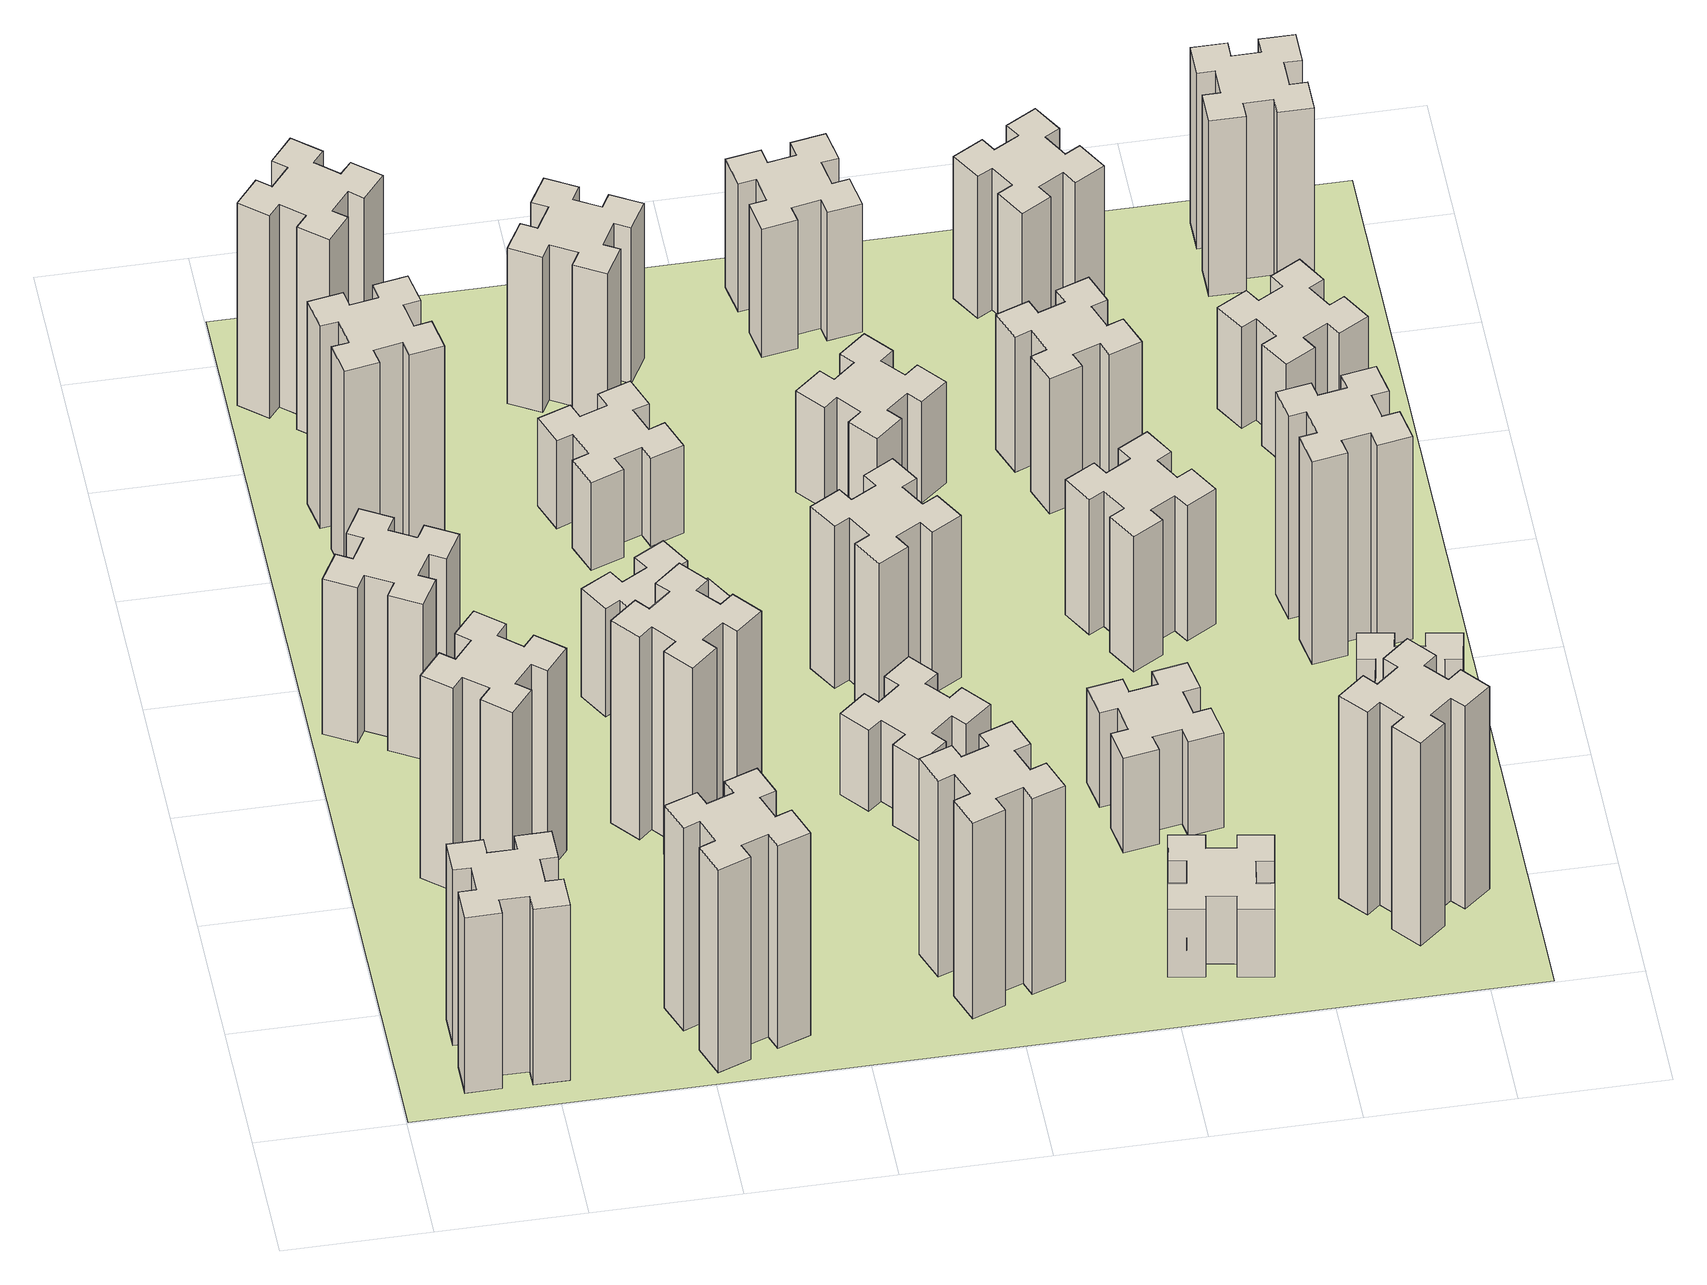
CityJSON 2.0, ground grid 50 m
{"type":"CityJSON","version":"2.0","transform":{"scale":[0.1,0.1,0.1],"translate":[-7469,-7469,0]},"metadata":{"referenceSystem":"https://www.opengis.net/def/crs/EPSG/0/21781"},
"CityObjects":{
"building1":{"type":"Building","attributes":{"class":"1000","function":"1000","usage":"1000","yearOfConstruction":2016,"roofType":"1000","measuredHeight":78,"storeysAboveGround":30,"storeysBelowGround":0},"geometry":[{"type":"Solid","lod":"1","boundaries":[[[[0,1,2,3,4,5,6,7,8,9,10,11,12,13,14,15,16,17,18,19]],[[17,16,20,21]],[[16,15,22,20]],[[15,14,23,22]],[[14,13,24,23]],[[13,12,25,24]],[[12,11,26,25]],[[11,10,27,26]],[[10,9,28,27]],[[9,8,29,28]],[[8,7,30,29]],[[7,6,31,30]],[[6,5,32,31]],[[5,4,33,32]],[[4,3,34,33]],[[3,2,35,34]],[[2,1,36,35]],[[1,0,37,36]],[[0,19,38,37]],[[19,18,39,38]],[[18,17,21,39]],[[24,25,26,27,28,29,30,31,32,33,34,35,36,37,38,39,21,20,22,23]]]]}]},
"building2":{"type":"Building","attributes":{"class":"1000","function":"1000","usage":"1000","yearOfConstruction":2016,"roofType":"1000","measuredHeight":90,"storeysAboveGround":30,"storeysBelowGround":0},"geometry":[{"type":"Solid","lod":"1","boundaries":[[[[40,41,42,43,44,45,46,47,48,49,50,51,52,53,54,55,56,57,58,59]],[[57,56,60,61]],[[56,55,62,60]],[[55,54,63,62]],[[54,53,64,63]],[[53,52,65,64]],[[52,51,66,65]],[[51,50,67,66]],[[50,49,68,67]],[[49,48,69,68]],[[48,47,70,69]],[[47,46,71,70]],[[46,45,72,71]],[[45,44,73,72]],[[44,43,74,73]],[[43,42,75,74]],[[42,41,76,75]],[[41,40,77,76]],[[40,59,78,77]],[[59,58,79,78]],[[58,57,61,79]],[[64,65,66,67,68,69,70,71,72,73,74,75,76,77,78,79,61,60,62,63]]]]}]},
"building3":{"type":"Building","attributes":{"class":"1000","function":"1000","usage":"1000","yearOfConstruction":2016,"roofType":"1000","measuredHeight":69,"storeysAboveGround":30,"storeysBelowGround":0},"geometry":[{"type":"Solid","lod":"1","boundaries":[[[[80,81,82,83,84,85,86,87,88,89,90,91,92,93,94,95,96,97,98,99]],[[97,96,100,101]],[[96,95,102,100]],[[95,94,103,102]],[[94,93,104,103]],[[93,92,105,104]],[[92,91,106,105]],[[91,90,107,106]],[[90,89,108,107]],[[89,88,109,108]],[[88,87,110,109]],[[87,86,111,110]],[[86,85,112,111]],[[85,84,113,112]],[[84,83,114,113]],[[83,82,115,114]],[[82,81,116,115]],[[81,80,117,116]],[[80,99,118,117]],[[99,98,119,118]],[[98,97,101,119]],[[104,105,106,107,108,109,110,111,112,113,114,115,116,117,118,119,101,100,102,103]]]]}]},
"building4":{"type":"Building","attributes":{"class":"1000","function":"1000","usage":"1000","yearOfConstruction":2016,"roofType":"1000","measuredHeight":90,"storeysAboveGround":30,"storeysBelowGround":0},"geometry":[{"type":"Solid","lod":"1","boundaries":[[[[120,121,122,123,124,125,126,127,128,129,130,131,132,133,134,135,136,137,138,139]],[[137,136,140,141]],[[136,135,142,140]],[[135,134,143,142]],[[134,133,144,143]],[[133,132,145,144]],[[132,131,146,145]],[[131,130,147,146]],[[130,129,148,147]],[[129,128,149,148]],[[128,127,150,149]],[[127,126,151,150]],[[126,125,152,151]],[[125,124,153,152]],[[124,123,154,153]],[[123,122,155,154]],[[122,121,156,155]],[[121,120,157,156]],[[120,139,158,157]],[[139,138,159,158]],[[138,137,141,159]],[[144,145,146,147,148,149,150,151,152,153,154,155,156,157,158,159,141,140,142,143]]]]}]},
"building5":{"type":"Building","attributes":{"class":"1000","function":"1000","usage":"1000","yearOfConstruction":2016,"roofType":"1000","measuredHeight":90,"storeysAboveGround":30,"storeysBelowGround":0},"geometry":[{"type":"Solid","lod":"1","boundaries":[[[[160,161,162,163,164,165,166,167,168,169,170,171,172,173,174,175,176,177,178,179]],[[177,176,180,181]],[[176,175,182,180]],[[175,174,183,182]],[[174,173,184,183]],[[173,172,185,184]],[[172,171,186,185]],[[171,170,187,186]],[[170,169,188,187]],[[169,168,189,188]],[[168,167,190,189]],[[167,166,191,190]],[[166,165,192,191]],[[165,164,193,192]],[[164,163,194,193]],[[163,162,195,194]],[[162,161,196,195]],[[161,160,197,196]],[[160,179,198,197]],[[179,178,199,198]],[[178,177,181,199]],[[184,185,186,187,188,189,190,191,192,193,194,195,196,197,198,199,181,180,182,183]]]]}]},
"building6":{"type":"Building","attributes":{"class":"1000","function":"1000","usage":"1000","yearOfConstruction":2016,"roofType":"1000","measuredHeight":90,"storeysAboveGround":30,"storeysBelowGround":0},"geometry":[{"type":"Solid","lod":"1","boundaries":[[[[200,201,202,203,204,205,206,207,208,209,210,211,212,213,214,215,216,217,218,219]],[[217,216,220,221]],[[216,215,222,220]],[[215,214,223,222]],[[214,213,224,223]],[[213,212,225,224]],[[212,211,226,225]],[[211,210,227,226]],[[210,209,228,227]],[[209,208,229,228]],[[208,207,230,229]],[[207,206,231,230]],[[206,205,232,231]],[[205,204,233,232]],[[204,203,234,233]],[[203,202,235,234]],[[202,201,236,235]],[[201,200,237,236]],[[200,219,238,237]],[[219,218,239,238]],[[218,217,221,239]],[[224,225,226,227,228,229,230,231,232,233,234,235,236,237,238,239,221,220,222,223]]]]}]},
"building7":{"type":"Building","attributes":{"class":"1000","function":"1000","usage":"1000","yearOfConstruction":2016,"roofType":"1000","measuredHeight":90,"storeysAboveGround":30,"storeysBelowGround":0},"geometry":[{"type":"Solid","lod":"1","boundaries":[[[[240,241,242,243,244,245,246,247,248,249,250,251,252,253,254,255,256,257,258,259]],[[257,256,260,261]],[[256,255,262,260]],[[255,254,263,262]],[[254,253,264,263]],[[253,252,265,264]],[[252,251,266,265]],[[251,250,267,266]],[[250,249,268,267]],[[249,248,269,268]],[[248,247,270,269]],[[247,246,271,270]],[[246,245,272,271]],[[245,244,273,272]],[[244,243,274,273]],[[243,242,275,274]],[[242,241,276,275]],[[241,240,277,276]],[[240,259,278,277]],[[259,258,279,278]],[[258,257,261,279]],[[264,265,266,267,268,269,270,271,272,273,274,275,276,277,278,279,261,260,262,263]]]]}]},
"building8":{"type":"Building","attributes":{"class":"1000","function":"1000","usage":"1000","yearOfConstruction":2016,"roofType":"1000","measuredHeight":48,"storeysAboveGround":30,"storeysBelowGround":0},"geometry":[{"type":"Solid","lod":"1","boundaries":[[[[280,281,282,283,284,285,286,287,288,289,290,291,292,293,294,295,296,297,298,299]],[[297,296,300,301]],[[296,295,302,300]],[[295,294,303,302]],[[294,293,304,303]],[[293,292,305,304]],[[292,291,306,305]],[[291,290,307,306]],[[290,289,308,307]],[[289,288,309,308]],[[288,287,310,309]],[[287,286,311,310]],[[286,285,312,311]],[[285,284,313,312]],[[284,283,314,313]],[[283,282,315,314]],[[282,281,316,315]],[[281,280,317,316]],[[280,299,318,317]],[[299,298,319,318]],[[298,297,301,319]],[[304,305,306,307,308,309,310,311,312,313,314,315,316,317,318,319,301,300,302,303]]]]}]},
"building9":{"type":"Building","attributes":{"class":"1000","function":"1000","usage":"1000","yearOfConstruction":2016,"roofType":"1000","measuredHeight":39,"storeysAboveGround":30,"storeysBelowGround":0},"geometry":[{"type":"Solid","lod":"1","boundaries":[[[[320,321,322,323,324,325,326,327,328,329,330,331,332,333,334,335,336,337,338,339]],[[337,336,340,341]],[[336,335,342,340]],[[335,334,343,342]],[[334,333,344,343]],[[333,332,345,344]],[[332,331,346,345]],[[331,330,347,346]],[[330,329,348,347]],[[329,328,349,348]],[[328,327,350,349]],[[327,326,351,350]],[[326,325,352,351]],[[325,324,353,352]],[[324,323,354,353]],[[323,322,355,354]],[[322,321,356,355]],[[321,320,357,356]],[[320,339,358,357]],[[339,338,359,358]],[[338,337,341,359]],[[344,345,346,347,348,349,350,351,352,353,354,355,356,357,358,359,341,340,342,343]]]]}]},
"building10":{"type":"Building","attributes":{"class":"1000","function":"1000","usage":"1000","yearOfConstruction":2016,"roofType":"1000","measuredHeight":87,"storeysAboveGround":30,"storeysBelowGround":0},"geometry":[{"type":"Solid","lod":"1","boundaries":[[[[360,361,362,363,364,365,366,367,368,369,370,371,372,373,374,375,376,377,378,379]],[[377,376,380,381]],[[376,375,382,380]],[[375,374,383,382]],[[374,373,384,383]],[[373,372,385,384]],[[372,371,386,385]],[[371,370,387,386]],[[370,369,388,387]],[[369,368,389,388]],[[368,367,390,389]],[[367,366,391,390]],[[366,365,392,391]],[[365,364,393,392]],[[364,363,394,393]],[[363,362,395,394]],[[362,361,396,395]],[[361,360,397,396]],[[360,379,398,397]],[[379,378,399,398]],[[378,377,381,399]],[[384,385,386,387,388,389,390,391,392,393,394,395,396,397,398,399,381,380,382,383]]]]}]},
"building11":{"type":"Building","attributes":{"class":"1000","function":"1000","usage":"1000","yearOfConstruction":2016,"roofType":"1000","measuredHeight":69,"storeysAboveGround":30,"storeysBelowGround":0},"geometry":[{"type":"Solid","lod":"1","boundaries":[[[[400,401,402,403,404,405,406,407,408,409,410,411,412,413,414,415,416,417,418,419]],[[417,416,420,421]],[[416,415,422,420]],[[415,414,423,422]],[[414,413,424,423]],[[413,412,425,424]],[[412,411,426,425]],[[411,410,427,426]],[[410,409,428,427]],[[409,408,429,428]],[[408,407,430,429]],[[407,406,431,430]],[[406,405,432,431]],[[405,404,433,432]],[[404,403,434,433]],[[403,402,435,434]],[[402,401,436,435]],[[401,400,437,436]],[[400,419,438,437]],[[419,418,439,438]],[[418,417,421,439]],[[424,425,426,427,428,429,430,431,432,433,434,435,436,437,438,439,421,420,422,423]]]]}]},
"building12":{"type":"Building","attributes":{"class":"1000","function":"1000","usage":"1000","yearOfConstruction":2016,"roofType":"1000","measuredHeight":36,"storeysAboveGround":30,"storeysBelowGround":0},"geometry":[{"type":"Solid","lod":"1","boundaries":[[[[440,441,442,443,444,445,446,447,448,449,450,451,452,453,454,455,456,457,458,459]],[[457,456,460,461]],[[456,455,462,460]],[[455,454,463,462]],[[454,453,464,463]],[[453,452,465,464]],[[452,451,466,465]],[[451,450,467,466]],[[450,449,468,467]],[[449,448,469,468]],[[448,447,470,469]],[[447,446,471,470]],[[446,445,472,471]],[[445,444,473,472]],[[444,443,474,473]],[[443,442,475,474]],[[442,441,476,475]],[[441,440,477,476]],[[440,459,478,477]],[[459,458,479,478]],[[458,457,461,479]],[[464,465,466,467,468,469,470,471,472,473,474,475,476,477,478,479,461,460,462,463]]]]}]},
"building13":{"type":"Building","attributes":{"class":"1000","function":"1000","usage":"1000","yearOfConstruction":2016,"roofType":"1000","measuredHeight":72,"storeysAboveGround":30,"storeysBelowGround":0},"geometry":[{"type":"Solid","lod":"1","boundaries":[[[[480,481,482,483,484,485,486,487,488,489,490,491,492,493,494,495,496,497,498,499]],[[497,496,500,501]],[[496,495,502,500]],[[495,494,503,502]],[[494,493,504,503]],[[493,492,505,504]],[[492,491,506,505]],[[491,490,507,506]],[[490,489,508,507]],[[489,488,509,508]],[[488,487,510,509]],[[487,486,511,510]],[[486,485,512,511]],[[485,484,513,512]],[[484,483,514,513]],[[483,482,515,514]],[[482,481,516,515]],[[481,480,517,516]],[[480,499,518,517]],[[499,498,519,518]],[[498,497,501,519]],[[504,505,506,507,508,509,510,511,512,513,514,515,516,517,518,519,501,500,502,503]]]]}]},
"building14":{"type":"Building","attributes":{"class":"1000","function":"1000","usage":"1000","yearOfConstruction":2016,"roofType":"1000","measuredHeight":45,"storeysAboveGround":30,"storeysBelowGround":0},"geometry":[{"type":"Solid","lod":"1","boundaries":[[[[520,521,522,523,524,525,526,527,528,529,530,531,532,533,534,535,536,537,538,539]],[[537,536,540,541]],[[536,535,542,540]],[[535,534,543,542]],[[534,533,544,543]],[[533,532,545,544]],[[532,531,546,545]],[[531,530,547,546]],[[530,529,548,547]],[[529,528,549,548]],[[528,527,550,549]],[[527,526,551,550]],[[526,525,552,551]],[[525,524,553,552]],[[524,523,554,553]],[[523,522,555,554]],[[522,521,556,555]],[[521,520,557,556]],[[520,539,558,557]],[[539,538,559,558]],[[538,537,541,559]],[[544,545,546,547,548,549,550,551,552,553,554,555,556,557,558,559,541,540,542,543]]]]}]},
"building15":{"type":"Building","attributes":{"class":"1000","function":"1000","usage":"1000","yearOfConstruction":2016,"roofType":"1000","measuredHeight":30,"storeysAboveGround":30,"storeysBelowGround":0},"geometry":[{"type":"Solid","lod":"1","boundaries":[[[[560,561,562,563,564,565,566,567,568,569,570,571,572,573,574,575,576,577,578,579]],[[577,576,580,581]],[[576,575,582,580]],[[575,574,583,582]],[[574,573,584,583]],[[573,572,585,584]],[[572,571,586,585]],[[571,570,587,586]],[[570,569,588,587]],[[569,568,589,588]],[[568,567,590,589]],[[567,566,591,590]],[[566,565,592,591]],[[565,564,593,592]],[[564,563,594,593]],[[563,562,595,594]],[[562,561,596,595]],[[561,560,597,596]],[[560,579,598,597]],[[579,578,599,598]],[[578,577,581,599]],[[584,585,586,587,588,589,590,591,592,593,594,595,596,597,598,599,581,580,582,583]]]]}]},
"building16":{"type":"Building","attributes":{"class":"1000","function":"1000","usage":"1000","yearOfConstruction":2016,"roofType":"1000","measuredHeight":57,"storeysAboveGround":30,"storeysBelowGround":0},"geometry":[{"type":"Solid","lod":"1","boundaries":[[[[600,601,602,603,604,605,606,607,608,609,610,611,612,613,614,615,616,617,618,619]],[[617,616,620,621]],[[616,615,622,620]],[[615,614,623,622]],[[614,613,624,623]],[[613,612,625,624]],[[612,611,626,625]],[[611,610,627,626]],[[610,609,628,627]],[[609,608,629,628]],[[608,607,630,629]],[[607,606,631,630]],[[606,605,632,631]],[[605,604,633,632]],[[604,603,634,633]],[[603,602,635,634]],[[602,601,636,635]],[[601,600,637,636]],[[600,619,638,637]],[[619,618,639,638]],[[618,617,621,639]],[[624,625,626,627,628,629,630,631,632,633,634,635,636,637,638,639,621,620,622,623]]]]}]},
"building17":{"type":"Building","attributes":{"class":"1000","function":"1000","usage":"1000","yearOfConstruction":2016,"roofType":"1000","measuredHeight":42,"storeysAboveGround":30,"storeysBelowGround":0},"geometry":[{"type":"Solid","lod":"1","boundaries":[[[[640,641,642,643,644,645,646,647,648,649,650,651,652,653,654,655,656,657,658,659]],[[657,656,660,661]],[[656,655,662,660]],[[655,654,663,662]],[[654,653,664,663]],[[653,652,665,664]],[[652,651,666,665]],[[651,650,667,666]],[[650,649,668,667]],[[649,648,669,668]],[[648,647,670,669]],[[647,646,671,670]],[[646,645,672,671]],[[645,644,673,672]],[[644,643,674,673]],[[643,642,675,674]],[[642,641,676,675]],[[641,640,677,676]],[[640,659,678,677]],[[659,658,679,678]],[[658,657,661,679]],[[664,665,666,667,668,669,670,671,672,673,674,675,676,677,678,679,661,660,662,663]]]]}]},
"building18":{"type":"Building","attributes":{"class":"1000","function":"1000","usage":"1000","yearOfConstruction":2016,"roofType":"1000","measuredHeight":60,"storeysAboveGround":30,"storeysBelowGround":0},"geometry":[{"type":"Solid","lod":"1","boundaries":[[[[680,681,682,683,684,685,686,687,688,689,690,691,692,693,694,695,696,697,698,699]],[[697,696,700,701]],[[696,695,702,700]],[[695,694,703,702]],[[694,693,704,703]],[[693,692,705,704]],[[692,691,706,705]],[[691,690,707,706]],[[690,689,708,707]],[[689,688,709,708]],[[688,687,710,709]],[[687,686,711,710]],[[686,685,712,711]],[[685,684,713,712]],[[684,683,714,713]],[[683,682,715,714]],[[682,681,716,715]],[[681,680,717,716]],[[680,699,718,717]],[[699,698,719,718]],[[698,697,701,719]],[[704,705,706,707,708,709,710,711,712,713,714,715,716,717,718,719,701,700,702,703]]]]}]},
"building19":{"type":"Building","attributes":{"class":"1000","function":"1000","usage":"1000","yearOfConstruction":2016,"roofType":"1000","measuredHeight":60,"storeysAboveGround":30,"storeysBelowGround":0},"geometry":[{"type":"Solid","lod":"1","boundaries":[[[[720,721,722,723,724,725,726,727,728,729,730,731,732,733,734,735,736,737,738,739]],[[737,736,740,741]],[[736,735,742,740]],[[735,734,743,742]],[[734,733,744,743]],[[733,732,745,744]],[[732,731,746,745]],[[731,730,747,746]],[[730,729,748,747]],[[729,728,749,748]],[[728,727,750,749]],[[727,726,751,750]],[[726,725,752,751]],[[725,724,753,752]],[[724,723,754,753]],[[723,722,755,754]],[[722,721,756,755]],[[721,720,757,756]],[[720,739,758,757]],[[739,738,759,758]],[[738,737,741,759]],[[744,745,746,747,748,749,750,751,752,753,754,755,756,757,758,759,741,740,742,743]]]]}]},
"building20":{"type":"Building","attributes":{"class":"1000","function":"1000","usage":"1000","yearOfConstruction":2016,"roofType":"1000","measuredHeight":90,"storeysAboveGround":30,"storeysBelowGround":0},"geometry":[{"type":"Solid","lod":"1","boundaries":[[[[760,761,762,763,764,765,766,767,768,769,770,771,772,773,774,775,776,777,778,779]],[[777,776,780,781]],[[776,775,782,780]],[[775,774,783,782]],[[774,773,784,783]],[[773,772,785,784]],[[772,771,786,785]],[[771,770,787,786]],[[770,769,788,787]],[[769,768,789,788]],[[768,767,790,789]],[[767,766,791,790]],[[766,765,792,791]],[[765,764,793,792]],[[764,763,794,793]],[[763,762,795,794]],[[762,761,796,795]],[[761,760,797,796]],[[760,779,798,797]],[[779,778,799,798]],[[778,777,781,799]],[[784,785,786,787,788,789,790,791,792,793,794,795,796,797,798,799,781,780,782,783]]]]}]},
"building21":{"type":"Building","attributes":{"class":"1000","function":"1000","usage":"1000","yearOfConstruction":2016,"roofType":"1000","measuredHeight":63,"storeysAboveGround":30,"storeysBelowGround":0},"geometry":[{"type":"Solid","lod":"1","boundaries":[[[[800,801,802,803,804,805,806,807,808,809,810,811,812,813,814,815,816,817,818,819]],[[817,816,820,821]],[[816,815,822,820]],[[815,814,823,822]],[[814,813,824,823]],[[813,812,825,824]],[[812,811,826,825]],[[811,810,827,826]],[[810,809,828,827]],[[809,808,829,828]],[[808,807,830,829]],[[807,806,831,830]],[[806,805,832,831]],[[805,804,833,832]],[[804,803,834,833]],[[803,802,835,834]],[[802,801,836,835]],[[801,800,837,836]],[[800,819,838,837]],[[819,818,839,838]],[[818,817,821,839]],[[824,825,826,827,828,829,830,831,832,833,834,835,836,837,838,839,821,820,822,823]]]]}]},
"building22":{"type":"Building","attributes":{"class":"1000","function":"1000","usage":"1000","yearOfConstruction":2016,"roofType":"1000","measuredHeight":36,"storeysAboveGround":30,"storeysBelowGround":0},"geometry":[{"type":"Solid","lod":"1","boundaries":[[[[840,841,842,843,844,845,846,847,848,849,850,851,852,853,854,855,856,857,858,859]],[[857,856,860,861]],[[856,855,862,860]],[[855,854,863,862]],[[854,853,864,863]],[[853,852,865,864]],[[852,851,866,865]],[[851,850,867,866]],[[850,849,868,867]],[[849,848,869,868]],[[848,847,870,869]],[[847,846,871,870]],[[846,845,872,871]],[[845,844,873,872]],[[844,843,874,873]],[[843,842,875,874]],[[842,841,876,875]],[[841,840,877,876]],[[840,859,878,877]],[[859,858,879,878]],[[858,857,861,879]],[[864,865,866,867,868,869,870,871,872,873,874,875,876,877,878,879,861,860,862,863]]]]}]},
"building23":{"type":"Building","attributes":{"class":"1000","function":"1000","usage":"1000","yearOfConstruction":2016,"roofType":"1000","measuredHeight":90,"storeysAboveGround":30,"storeysBelowGround":0},"geometry":[{"type":"Solid","lod":"1","boundaries":[[[[880,881,882,883,884,885,886,887,888,889,890,891,892,893,894,895,896,897,898,899]],[[897,896,900,901]],[[896,895,902,900]],[[895,894,903,902]],[[894,893,904,903]],[[893,892,905,904]],[[892,891,906,905]],[[891,890,907,906]],[[890,889,908,907]],[[889,888,909,908]],[[888,887,910,909]],[[887,886,911,910]],[[886,885,912,911]],[[885,884,913,912]],[[884,883,914,913]],[[883,882,915,914]],[[882,881,916,915]],[[881,880,917,916]],[[880,899,918,917]],[[899,898,919,918]],[[898,897,901,919]],[[904,905,906,907,908,909,910,911,912,913,914,915,916,917,918,919,901,900,902,903]]]]}]},
"building24":{"type":"Building","attributes":{"class":"1000","function":"1000","usage":"1000","yearOfConstruction":2016,"roofType":"1000","measuredHeight":45,"storeysAboveGround":30,"storeysBelowGround":0},"geometry":[{"type":"Solid","lod":"1","boundaries":[[[[920,921,922,923,924,925,926,927,928,929,930,931,932,933,934,935,936,937,938,939]],[[937,936,940,941]],[[936,935,942,940]],[[935,934,943,942]],[[934,933,944,943]],[[933,932,945,944]],[[932,931,946,945]],[[931,930,947,946]],[[930,929,948,947]],[[929,928,949,948]],[[928,927,950,949]],[[927,926,951,950]],[[926,925,952,951]],[[925,924,953,952]],[[924,923,954,953]],[[923,922,955,954]],[[922,921,956,955]],[[921,920,957,956]],[[920,939,958,957]],[[939,938,959,958]],[[938,937,941,959]],[[944,945,946,947,948,949,950,951,952,953,954,955,956,957,958,959,941,940,942,943]]]]}]},
"building25":{"type":"Building","attributes":{"class":"1000","function":"1000","usage":"1000","yearOfConstruction":2016,"roofType":"1000","measuredHeight":78,"storeysAboveGround":30,"storeysBelowGround":0},"geometry":[{"type":"Solid","lod":"1","boundaries":[[[[960,961,962,963,964,965,966,967,968,969,970,971,972,973,974,975,976,977,978,979]],[[977,976,980,981]],[[976,975,982,980]],[[975,974,983,982]],[[974,973,984,983]],[[973,972,985,984]],[[972,971,986,985]],[[971,970,987,986]],[[970,969,988,987]],[[969,968,989,988]],[[968,967,990,989]],[[967,966,991,990]],[[966,965,992,991]],[[965,964,993,992]],[[964,963,994,993]],[[963,962,995,994]],[[962,961,996,995]],[[961,960,997,996]],[[960,979,998,997]],[[979,978,999,998]],[[978,977,981,999]],[[984,985,986,987,988,989,990,991,992,993,994,995,996,997,998,999,981,980,982,983]]]]}]},
"landuse1":{"type":"LandUse","attributes":{"name":"plot1","function":"1010"},"geometry":[{"type":"MultiSurface","lod":"1","boundaries":[[[1000,1001,1002,1003]]]}]}
},
"vertices":[
[265,325,0],[265,225,0],[205,225,0],[205,105,0],[325,105,0],[325,165,0],[425,165,0],[425,105,0],[545,105,0],[545,225,0],[485,225,0],[485,325,0],[545,325,0],[545,445,0],[425,445,0],[425,385,0],[325,385,0],[325,445,0],[205,445,0],[205,325,0],[325,385,780],[325,445,780],[425,385,780],[425,445,780],[545,445,780],[545,325,780],[485,325,780],[485,225,780],[545,225,780],[545,105,780],[425,105,780],[425,165,780],[325,165,780],[325,105,780],[205,105,780],[205,225,780],[265,225,780],[265,325,780],[205,325,780],[205,445,780],
[584,1167,0],[508,1232,0],[546,1278,0],[454,1355,0],[377,1263,0],[423,1224,0],[359,1148,0],[313,1186,0],[236,1094,0],[328,1017,0],[366,1063,0],[443,999,0],[404,953,0],[496,876,0],[573,968,0],[527,1006,0],[592,1083,0],[638,1044,0],[715,1136,0],[623,1213,0],[592,1083,900],[638,1044,900],[527,1006,900],[573,968,900],[496,876,900],[404,953,900],[443,999,900],[366,1063,900],[328,1017,900],[236,1094,900],[313,1186,900],[359,1148,900],[423,1224,900],[377,1263,900],[454,1355,900],[546,1278,900],[508,1232,900],[584,1167,900],[623,1213,900],[715,1136,900],
[374,1926,0],[287,1976,0],[317,2028,0],[213,2088,0],[153,1984,0],[205,1954,0],[155,1867,0],[103,1897,0],[43,1793,0],[147,1733,0],[177,1785,0],[264,1735,0],[234,1683,0],[338,1623,0],[398,1727,0],[346,1757,0],[396,1844,0],[448,1814,0],[508,1918,0],[404,1978,0],[396,1844,690],[448,1814,690],[346,1757,690],[398,1727,690],[338,1623,690],[234,1683,690],[264,1735,690],[177,1785,690],[147,1733,690],[43,1793,690],[103,1897,690],[155,1867,690],[205,1954,690],[153,1984,690],[213,2088,690],[317,2028,690],[287,1976,690],[374,1926,690],[404,1978,690],[508,1918,690],
[405,2812,0],[307,2795,0],[297,2854,0],[178,2833,0],[199,2715,0],[258,2725,0],[276,2627,0],[217,2617,0],[237,2498,0],[356,2519,0],[345,2578,0],[444,2596,0],[454,2537,0],[572,2557,0],[551,2676,0],[492,2665,0],[475,2764,0],[534,2774,0],[513,2892,0],[395,2871,0],[475,2764,900],[534,2774,900],[492,2665,900],[551,2676,900],[572,2557,900],[454,2537,900],[444,2596,900],[345,2578,900],[356,2519,900],[237,2498,900],[217,2617,900],[276,2627,900],[258,2725,900],[199,2715,900],[178,2833,900],[297,2854,900],[307,2795,900],[405,2812,900],[395,2871,900],[513,2892,900],
[1106,155,0],[1200,189,0],[1220,133,0],[1333,174,0],[1292,287,0],[1236,266,0],[1202,360,0],[1258,380,0],[1217,493,0],[1104,452,0],[1125,396,0],[1031,362,0],[1010,418,0],[897,377,0],[939,264,0],[995,285,0],[1029,191,0],[973,170,0],[1014,57,0],[1127,99,0],[1029,191,900],[973,170,900],[995,285,900],[939,264,900],[897,377,900],[1010,418,900],[1031,362,900],[1125,396,900],[1104,452,900],[1217,493,900],[1258,380,900],[1202,360,900],[1236,266,900],[1292,287,900],[1333,174,900],[1220,133,900],[1200,189,900],[1106,155,900],[1127,99,900],[1014,57,900],
[384,3387,0],[308,3452,0],[346,3498,0],[254,3575,0],[177,3483,0],[223,3444,0],[159,3368,0],[113,3406,0],[36,3314,0],[128,3237,0],[166,3283,0],[243,3219,0],[204,3173,0],[296,3096,0],[373,3188,0],[327,3226,0],[392,3303,0],[438,3264,0],[515,3356,0],[423,3433,0],[392,3303,900],[438,3264,900],[327,3226,900],[373,3188,900],[296,3096,900],[204,3173,900],[243,3219,900],[166,3283,900],[128,3237,900],[36,3314,900],[113,3406,900],[159,3368,900],[223,3444,900],[177,3483,900],[254,3575,900],[346,3498,900],[308,3452,900],[384,3387,900],[423,3433,900],[515,3356,900],
[1083,1332,0],[1006,1267,0],[968,1313,0],[876,1236,0],[953,1144,0],[999,1183,0],[1063,1106,0],[1017,1068,0],[1094,976,0],[1186,1053,0],[1148,1099,0],[1224,1163,0],[1263,1117,0],[1355,1194,0],[1278,1286,0],[1232,1248,0],[1167,1324,0],[1213,1363,0],[1136,1455,0],[1044,1378,0],[1167,1324,900],[1213,1363,900],[1232,1248,900],[1278,1286,900],[1355,1194,900],[1263,1117,900],[1224,1163,900],[1148,1099,900],[1186,1053,900],[1094,976,900],[1017,1068,900],[1063,1106,900],[999,1183,900],[953,1144,900],[876,1236,900],[968,1313,900],[1006,1267,900],[1083,1332,900],[1044,1378,900],[1136,1455,900],
[995,1744,0],[1045,1657,0],[993,1627,0],[1053,1523,0],[1157,1583,0],[1127,1635,0],[1214,1685,0],[1244,1633,0],[1348,1693,0],[1288,1797,0],[1236,1767,0],[1186,1854,0],[1238,1884,0],[1178,1988,0],[1074,1928,0],[1104,1876,0],[1017,1826,0],[987,1878,0],[883,1818,0],[943,1714,0],[1017,1826,480],[987,1878,480],[1104,1876,480],[1074,1928,480],[1178,1988,480],[1238,1884,480],[1186,1854,480],[1236,1767,480],[1288,1797,480],[1348,1693,480],[1244,1633,480],[1214,1685,480],[1127,1635,480],[1157,1583,480],[1053,1523,480],[993,1627,480],[1045,1657,480],[995,1744,480],[943,1714,480],[883,1818,480],
[1125,2716,0],[1031,2682,0],[1010,2738,0],[897,2697,0],[939,2584,0],[995,2605,0],[1029,2511,0],[973,2490,0],[1014,2377,0],[1127,2419,0],[1106,2475,0],[1200,2509,0],[1220,2453,0],[1333,2494,0],[1292,2607,0],[1236,2586,0],[1202,2680,0],[1258,2700,0],[1217,2813,0],[1104,2772,0],[1202,2680,390],[1258,2700,390],[1236,2586,390],[1292,2607,390],[1333,2494,390],[1220,2453,390],[1200,2509,390],[1106,2475,390],[1127,2419,390],[1014,2377,390],[973,2490,390],[1029,2511,390],[995,2605,390],[939,2584,390],[897,2697,390],[1010,2738,390],[1031,2682,390],[1125,2716,390],[1104,2772,390],[1217,2813,390],
[1965,496,0],[1871,462,0],[1850,518,0],[1737,477,0],[1779,364,0],[1835,385,0],[1869,291,0],[1813,270,0],[1854,157,0],[1967,199,0],[1946,255,0],[2040,289,0],[2060,233,0],[2173,274,0],[2132,387,0],[2076,366,0],[2042,460,0],[2098,480,0],[2057,593,0],[1944,552,0],[2042,460,870],[2098,480,870],[2076,366,870],[2132,387,870],[2173,274,870],[2060,233,870],[2040,289,870],[1946,255,870],[1967,199,870],[1854,157,870],[1813,270,870],[1869,291,870],[1835,385,870],[1779,364,870],[1737,477,870],[1850,518,870],[1871,462,870],[1965,496,870],[1944,552,870],[2057,593,870],
[1186,3137,0],[1236,3224,0],[1288,3194,0],[1348,3298,0],[1244,3358,0],[1214,3306,0],[1127,3356,0],[1157,3408,0],[1053,3468,0],[993,3364,0],[1045,3334,0],[995,3247,0],[943,3277,0],[883,3173,0],[987,3113,0],[1017,3165,0],[1104,3115,0],[1074,3063,0],[1178,3003,0],[1238,3107,0],[1104,3115,690],[1074,3063,690],[1017,3165,690],[987,3113,690],[883,3173,690],[943,3277,690],[995,3247,690],[1045,3334,690],[993,3364,690],[1053,3468,690],[1157,3408,690],[1127,3356,690],[1214,3306,690],[1244,3358,690],[1348,3298,690],[1288,3194,690],[1236,3224,690],[1186,3137,690],[1238,3107,690],[1178,3003,690],
[1739,1183,0],[1803,1106,0],[1757,1068,0],[1834,976,0],[1926,1053,0],[1888,1099,0],[1964,1163,0],[2003,1117,0],[2095,1194,0],[2018,1286,0],[1972,1248,0],[1907,1324,0],[1953,1363,0],[1876,1455,0],[1784,1378,0],[1823,1332,0],[1746,1267,0],[1708,1313,0],[1616,1236,0],[1693,1144,0],[1746,1267,360],[1708,1313,360],[1823,1332,360],[1784,1378,360],[1876,1455,360],[1953,1363,360],[1907,1324,360],[1972,1248,360],[2018,1286,360],[2095,1194,360],[2003,1117,360],[1964,1163,360],[1888,1099,360],[1926,1053,360],[1834,976,360],[1757,1068,360],[1803,1106,360],[1739,1183,360],[1693,1144,360],[1616,1236,360],
[1976,1767,0],[1926,1854,0],[1978,1884,0],[1918,1988,0],[1814,1928,0],[1844,1876,0],[1757,1826,0],[1727,1878,0],[1623,1818,0],[1683,1714,0],[1735,1744,0],[1785,1657,0],[1733,1627,0],[1793,1523,0],[1897,1583,0],[1867,1635,0],[1954,1685,0],[1984,1633,0],[2088,1693,0],[2028,1797,0],[1954,1685,720],[1984,1633,720],[1867,1635,720],[1897,1583,720],[1793,1523,720],[1733,1627,720],[1785,1657,720],[1735,1744,720],[1683,1714,720],[1623,1818,720],[1727,1878,720],[1757,1826,720],[1844,1876,720],[1814,1928,720],[1918,1988,720],[1978,1884,720],[1926,1854,720],[1976,1767,720],[2028,1797,720],[2088,1693,720],
[1988,2479,0],[2064,2543,0],[2103,2497,0],[2195,2574,0],[2118,2666,0],[2072,2628,0],[2007,2704,0],[2053,2743,0],[1976,2835,0],[1884,2758,0],[1923,2712,0],[1846,2647,0],[1808,2693,0],[1716,2616,0],[1793,2524,0],[1839,2563,0],[1903,2486,0],[1857,2448,0],[1934,2356,0],[2026,2433,0],[1903,2486,450],[1857,2448,450],[1839,2563,450],[1793,2524,450],[1716,2616,450],[1808,2693,450],[1846,2647,450],[1923,2712,450],[1884,2758,450],[1976,2835,450],[2053,2743,450],[2007,2704,450],[2072,2628,450],[2118,2666,450],[2195,2574,450],[2103,2497,450],[2064,2543,450],[1988,2479,450],[2026,2433,450],[1934,2356,450],
[2596,444,0],[2578,345,0],[2519,356,0],[2498,237,0],[2617,217,0],[2627,276,0],[2725,258,0],[2715,199,0],[2833,178,0],[2854,297,0],[2795,307,0],[2812,405,0],[2871,395,0],[2892,513,0],[2774,534,0],[2764,475,0],[2665,492,0],[2676,551,0],[2557,572,0],[2537,454,0],[2665,492,300],[2676,551,300],[2764,475,300],[2774,534,300],[2892,513,300],[2871,395,300],[2812,405,300],[2795,307,300],[2854,297,300],[2833,178,300],[2715,199,300],[2725,258,300],[2627,276,300],[2617,217,300],[2498,237,300],[2519,356,300],[2578,345,300],[2596,444,300],[2537,454,300],[2557,572,300],
[1738,3465,0],[1756,3367,0],[1697,3357,0],[1717,3238,0],[1836,3259,0],[1825,3318,0],[1924,3336,0],[1934,3277,0],[2052,3297,0],[2031,3416,0],[1972,3405,0],[1955,3504,0],[2014,3514,0],[1993,3632,0],[1875,3611,0],[1885,3552,0],[1787,3535,0],[1777,3594,0],[1658,3573,0],[1679,3455,0],[1787,3535,570],[1777,3594,570],[1885,3552,570],[1875,3611,570],[1993,3632,570],[2014,3514,570],[1955,3504,570],[1972,3405,570],[2031,3416,570],[2052,3297,570],[1934,3277,570],[1924,3336,570],[1825,3318,570],[1836,3259,570],[1717,3238,570],[1697,3357,570],[1756,3367,570],[1738,3465,570],[1679,3455,570],[1658,3573,570],
[2625,1132,0],[2527,1115,0],[2517,1174,0],[2398,1153,0],[2419,1035,0],[2478,1045,0],[2496,947,0],[2437,937,0],[2457,818,0],[2576,839,0],[2565,898,0],[2664,916,0],[2674,857,0],[2792,877,0],[2771,996,0],[2712,985,0],[2695,1084,0],[2754,1094,0],[2733,1212,0],[2615,1191,0],[2695,1084,420],[2754,1094,420],[2712,985,420],[2771,996,420],[2792,877,420],[2674,857,420],[2664,916,420],[2565,898,420],[2576,839,420],[2457,818,420],[2437,937,420],[2496,947,420],[2478,1045,420],[2419,1035,420],[2398,1153,420],[2517,1174,420],[2527,1115,420],[2625,1132,420],[2615,1191,420],[2733,1212,420],
[2816,1867,0],[2766,1954,0],[2818,1984,0],[2758,2088,0],[2654,2028,0],[2684,1976,0],[2597,1926,0],[2567,1978,0],[2463,1918,0],[2523,1814,0],[2575,1844,0],[2625,1757,0],[2573,1727,0],[2633,1623,0],[2737,1683,0],[2707,1735,0],[2794,1785,0],[2824,1733,0],[2928,1793,0],[2868,1897,0],[2794,1785,600],[2824,1733,600],[2707,1735,600],[2737,1683,600],[2633,1623,600],[2573,1727,600],[2625,1757,600],[2575,1844,600],[2523,1814,600],[2463,1918,600],[2567,1978,600],[2597,1926,600],[2684,1976,600],[2654,2028,600],[2758,2088,600],[2818,1984,600],[2766,1954,600],[2816,1867,600],[2868,1897,600],[2928,1793,600],
[2586,2475,0],[2680,2509,0],[2700,2453,0],[2813,2494,0],[2772,2607,0],[2716,2586,0],[2682,2680,0],[2738,2700,0],[2697,2813,0],[2584,2772,0],[2605,2716,0],[2511,2682,0],[2490,2738,0],[2377,2697,0],[2419,2584,0],[2475,2605,0],[2509,2511,0],[2453,2490,0],[2494,2377,0],[2607,2419,0],[2509,2511,600],[2453,2490,600],[2475,2605,600],[2419,2584,600],[2377,2697,600],[2490,2738,600],[2511,2682,600],[2605,2716,600],[2584,2772,600],[2697,2813,600],[2738,2700,600],[2682,2680,600],[2716,2586,600],[2772,2607,600],[2813,2494,600],[2700,2453,600],[2680,2509,600],[2586,2475,600],[2607,2419,600],[2494,2377,600],
[3368,359,0],[3444,423,0],[3483,377,0],[3575,454,0],[3498,546,0],[3452,508,0],[3387,584,0],[3433,623,0],[3356,715,0],[3264,638,0],[3303,592,0],[3226,527,0],[3188,573,0],[3096,496,0],[3173,404,0],[3219,443,0],[3283,366,0],[3237,328,0],[3314,236,0],[3406,313,0],[3283,366,900],[3237,328,900],[3219,443,900],[3173,404,900],[3096,496,900],[3188,573,900],[3226,527,900],[3303,592,900],[3264,638,900],[3356,715,900],[3433,623,900],[3387,584,900],[3452,508,900],[3498,546,900],[3575,454,900],[3483,377,900],[3444,423,900],[3368,359,900],[3406,313,900],[3314,236,900],
[2716,3347,0],[2666,3434,0],[2718,3464,0],[2658,3568,0],[2554,3508,0],[2584,3456,0],[2497,3406,0],[2467,3458,0],[2363,3398,0],[2423,3294,0],[2475,3324,0],[2525,3237,0],[2473,3207,0],[2533,3103,0],[2637,3163,0],[2607,3215,0],[2694,3265,0],[2724,3213,0],[2828,3273,0],[2768,3377,0],[2694,3265,630],[2724,3213,630],[2607,3215,630],[2637,3163,630],[2533,3103,630],[2473,3207,630],[2525,3237,630],[2475,3324,630],[2423,3294,630],[2363,3398,630],[2467,3458,630],[2497,3406,630],[2584,3456,630],[2554,3508,630],[2658,3568,630],[2718,3464,630],[2666,3434,630],[2716,3347,630],[2768,3377,630],[2828,3273,630],
[3367,1016,0],[3465,998,0],[3455,939,0],[3573,918,0],[3594,1037,0],[3535,1047,0],[3552,1145,0],[3611,1135,0],[3632,1253,0],[3514,1274,0],[3504,1215,0],[3405,1232,0],[3416,1291,0],[3297,1312,0],[3277,1194,0],[3336,1184,0],[3318,1085,0],[3259,1096,0],[3238,977,0],[3357,957,0],[3318,1085,360],[3259,1096,360],[3336,1184,360],[3277,1194,360],[3297,1312,360],[3416,1291,360],[3405,1232,360],[3504,1215,360],[3514,1274,360],[3632,1253,360],[3611,1135,360],[3552,1145,360],[3535,1047,360],[3594,1037,360],[3573,918,360],[3455,939,360],[3465,998,360],[3367,1016,360],[3357,957,360],[3238,977,360],
[3365,1872,0],[3267,1855,0],[3257,1914,0],[3138,1893,0],[3159,1775,0],[3218,1785,0],[3236,1687,0],[3177,1677,0],[3197,1558,0],[3316,1579,0],[3305,1638,0],[3404,1656,0],[3414,1597,0],[3532,1617,0],[3511,1736,0],[3452,1725,0],[3435,1824,0],[3494,1834,0],[3473,1952,0],[3355,1931,0],[3435,1824,900],[3494,1834,900],[3452,1725,900],[3511,1736,900],[3532,1617,900],[3414,1597,900],[3404,1656,900],[3305,1638,900],[3316,1579,900],[3197,1558,900],[3177,1677,900],[3236,1687,900],[3218,1785,900],[3159,1775,900],[3138,1893,900],[3257,1914,900],[3267,1855,900],[3365,1872,900],[3355,1931,900],[3473,1952,900],
[3456,2707,0],[3406,2794,0],[3458,2824,0],[3398,2928,0],[3294,2868,0],[3324,2816,0],[3237,2766,0],[3207,2818,0],[3103,2758,0],[3163,2654,0],[3215,2684,0],[3265,2597,0],[3213,2567,0],[3273,2463,0],[3377,2523,0],[3347,2575,0],[3434,2625,0],[3464,2573,0],[3568,2633,0],[3508,2737,0],[3434,2625,450],[3464,2573,450],[3347,2575,450],[3377,2523,450],[3273,2463,450],[3213,2567,450],[3265,2597,450],[3215,2684,450],[3163,2654,450],[3103,2758,450],[3207,2818,450],[3237,2766,450],[3324,2816,450],[3294,2868,450],[3398,2928,450],[3458,2824,450],[3406,2794,450],[3456,2707,450],[3508,2737,450],[3568,2633,450],
[3285,3325,0],[3385,3325,0],[3385,3265,0],[3505,3265,0],[3505,3385,0],[3445,3385,0],[3445,3485,0],[3505,3485,0],[3505,3605,0],[3385,3605,0],[3385,3545,0],[3285,3545,0],[3285,3605,0],[3165,3605,0],[3165,3485,0],[3225,3485,0],[3225,3385,0],[3165,3385,0],[3165,3265,0],[3285,3265,0],[3225,3385,780],[3165,3385,780],[3225,3485,780],[3165,3485,780],[3165,3605,780],[3285,3605,780],[3285,3545,780],[3385,3545,780],[3385,3605,780],[3505,3605,780],[3505,3485,780],[3445,3485,780],[3445,3385,780],[3505,3385,780],[3505,3265,780],[3385,3265,780],[3385,3325,780],[3285,3325,780],[3285,3265,780],[3165,3265,780],
[5,3705,0],[3705,3705,0],[3705,5,0],[5,5,0]
]}
